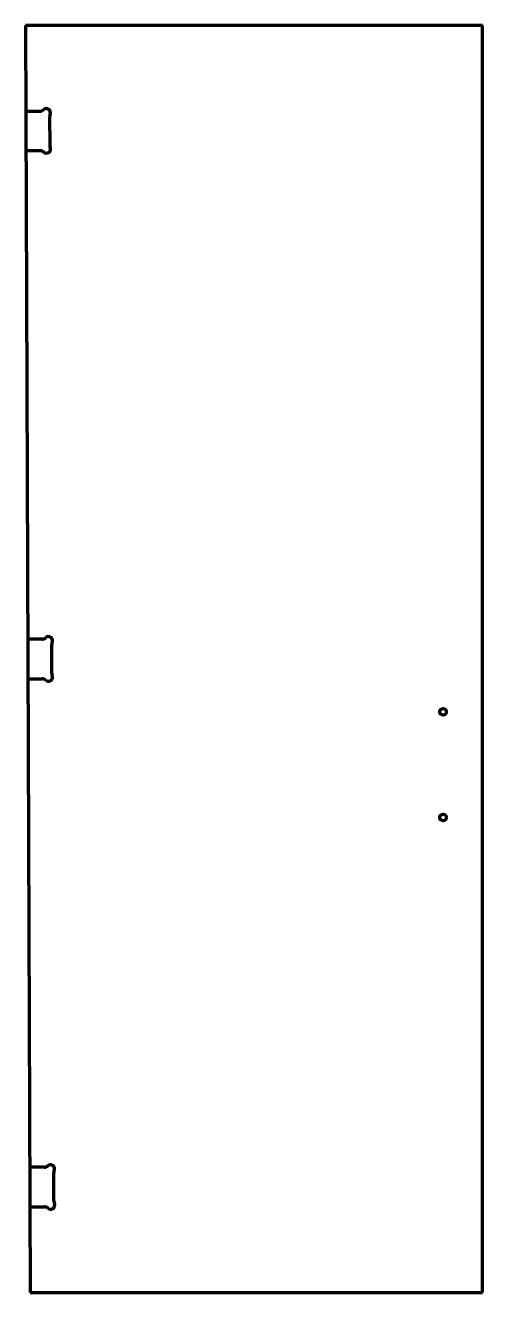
# Model space of a CAD drawing. Header units: inches. Extents: x 0 to 34.6, y 0 to 96.
import ezdxf

# ---------------------------------------------------------------- set-up
doc = ezdxf.new("R2010")
doc.units = ezdxf.units.IN
doc.header["$MEASUREMENT"] = 0
doc.layers.add('1', color=7, linetype='Continuous')

msp = doc.modelspace()

# ---------------------------------------------------------------- linework, layer by layer
at = {"color": 7, "lineweight": 90}
for p, q in [((0, 96), (0.375, 0)), ((34.625, 96), (0, 96)), ((34.625, 0), (34.625, 96)), ((0.375, 0), (34.625, 0))]:
    msp.add_line(p, q, dxfattribs=at)
at = {"layer": '1', "color": 7, "lineweight": 90}
for p, q in [((0.025, 89.5), (1.116, 89.504)), ((1.839, 89.096), (1.848, 86.918)), ((1.128, 86.504), (0.037, 86.5)), ((1.272, 49.504), (0.182, 49.5)), ((2.004, 46.918), (1.996, 49.096)), ((0.193, 46.5), (1.284, 46.504)), ((1.429, 9.504), (0.338, 9.5)), ((2.16, 6.918), (2.152, 9.096)), ((0.35, 6.5), (1.44, 6.504))]:
    msp.add_line(p, q, dxfattribs=at)
at = {"layer": '1', "color": 1, "lineweight": 90}
for centre in [(31.625, 44), (31.625, 36)]:
    msp.add_circle(centre, 0.25, dxfattribs=at)
at = {"layer": '1', "color": 7, "lineweight": 90}
for centre, radius, start, end in [((1.115, 89.879), 0.375, 270.22381, 313.56557), ((1.588, 89.381), 0.312, 335.60383, 493.56557), ((2.214, 89.097), 0.375, 155.60383, 180.22381), ((1.129, 86.129), 0.375, 46.88205, 90.22381), ((1.599, 86.631), 0.312, 226.88205, 384.84379), ((2.223, 86.92), 0.375, 180.22381, 204.84379), ((1.271, 49.879), 0.375, 270.22381, 313.56557), ((1.745, 49.381), 0.312, 335.60383, 493.56557), ((2.371, 49.097), 0.375, 155.60383, 180.22381), ((1.285, 46.129), 0.375, 46.88205, 90.22381), ((1.755, 46.631), 0.312, 226.88205, 384.84379), ((2.379, 46.92), 0.375, 180.22381, 204.84379), ((1.427, 9.879), 0.375, 270.22381, 313.56557), ((1.901, 9.381), 0.312, 335.60383, 493.56557), ((2.527, 9.097), 0.375, 155.60383, 180.22381), ((1.912, 6.631), 0.312, 226.88205, 384.84379), ((2.535, 6.92), 0.375, 180.22381, 204.84379), ((1.442, 6.129), 0.375, 46.88205, 90.22381)]:
    msp.add_arc(centre, radius, start, end, dxfattribs=at)

doc.saveas('drawing.dxf')
